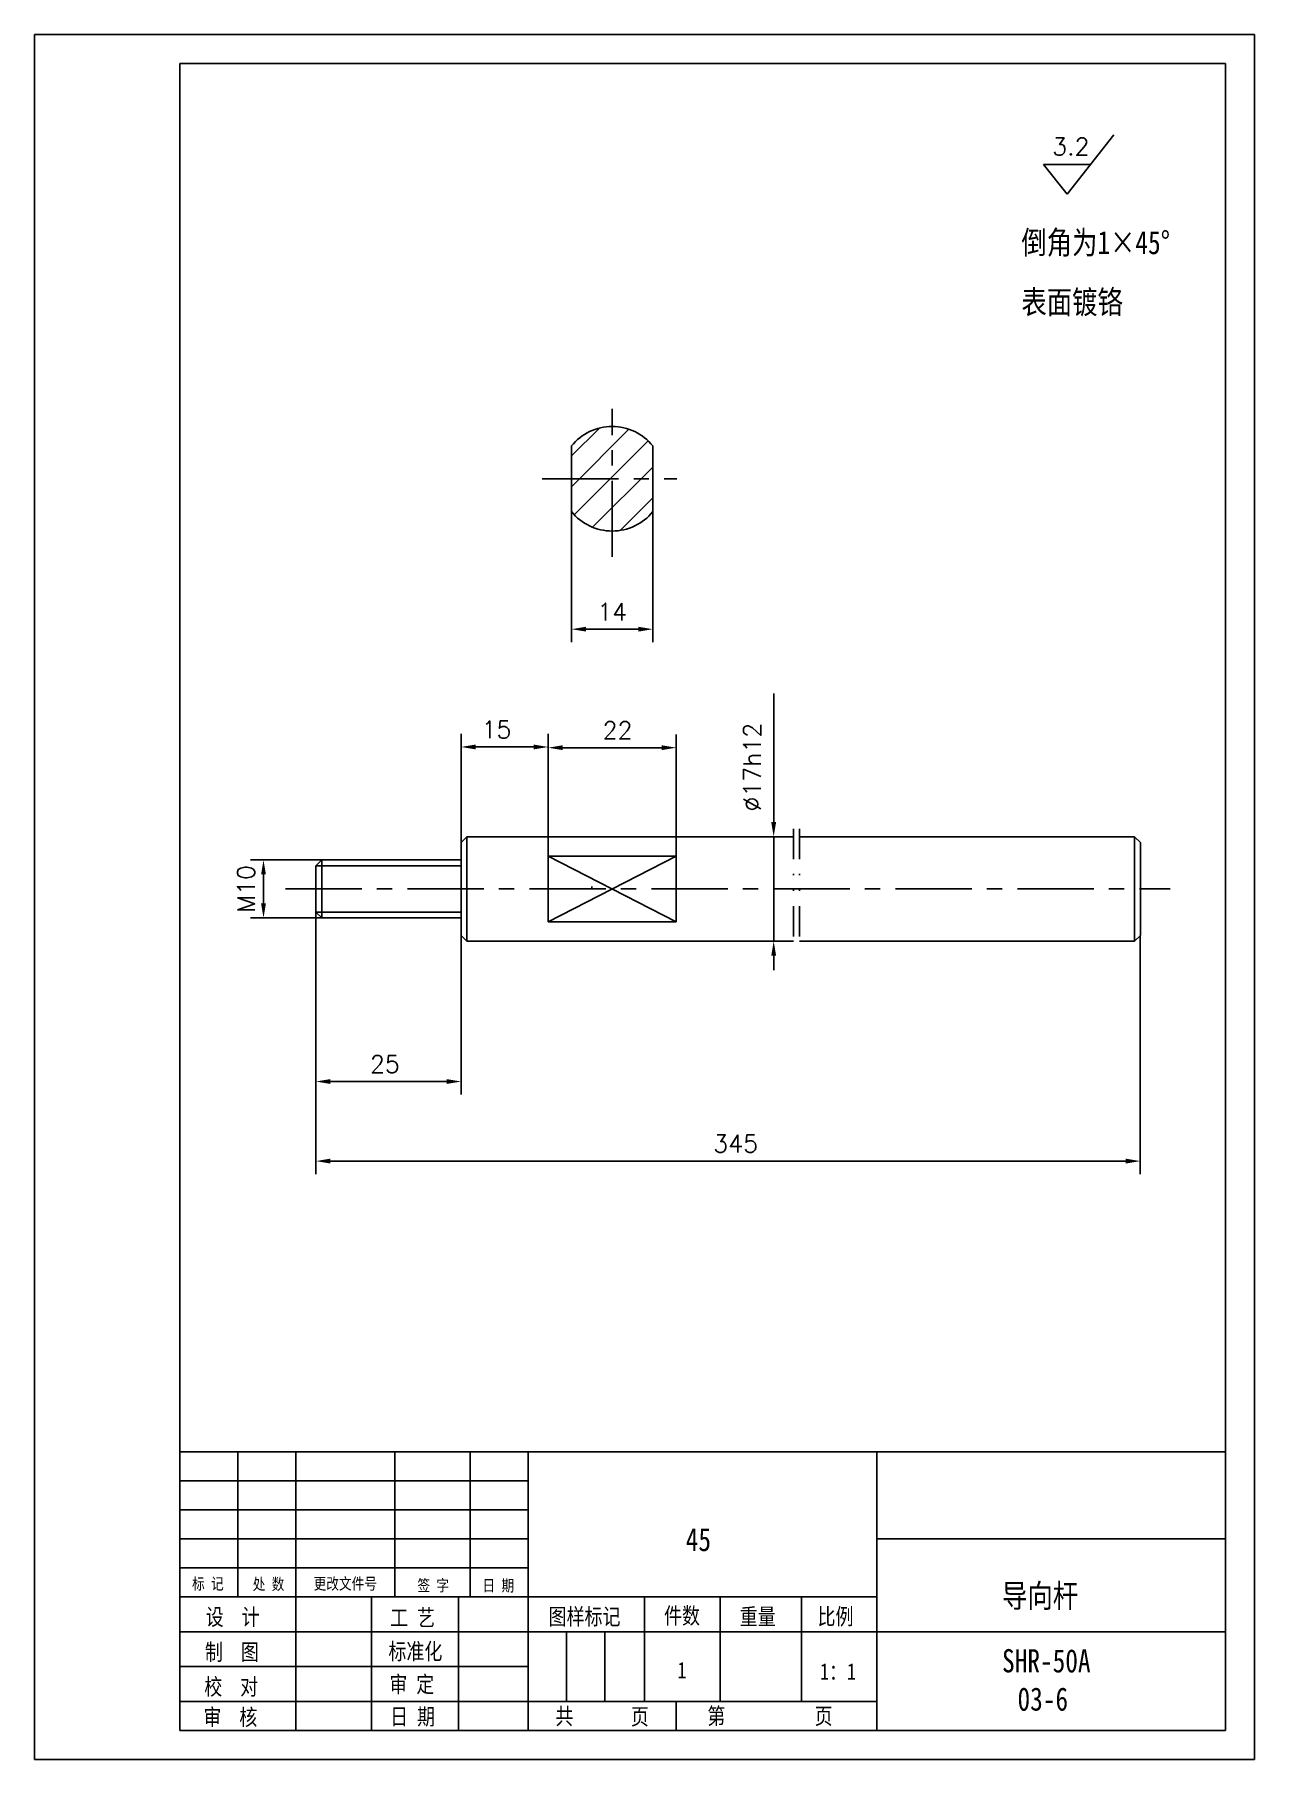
# Model space of a CAD drawing. Extents: x 346 to 556, y 136 to 433.
import ezdxf

# ---------------------------------------------------------------- set-up
doc = ezdxf.new("R2010")
doc.units = 0
doc.header["$LTSCALE"] = 10.5
doc.header["$MEASUREMENT"] = 0
doc.linetypes.add('CENTER', pattern=[2, 1.25, -0.25, 0.25, -0.25])
doc.linetypes.add('DIVIDE', pattern=[1.25, 0.5, -0.25, 0, -0.25, 0, -0.25])
doc.layers.get('0').update_dxf_attribs({"color": 2, "linetype": 'CONTINUOUS'})
doc.layers.get('DEFPOINTS').update_dxf_attribs({"linetype": 'CONTINUOUS'})
doc.layers.add('PART', color=3, linetype='CONTINUOUS')
doc.layers.add('SMPEN_THICK', color=7, linetype='CONTINUOUS')
doc.styles.add('HZDX', font='', dxfattribs={"width": 0.8, "height": 7.5})
doc.styles.get("Standard").update_dxf_attribs({"font": 'txt.shx', "height": 3, "bigfont": 'hzfs.shx'})
doc.styles.get('HZDX').set_extended_font_data('SimSun')
doc.dimstyles.get("Standard").update_dxf_attribs({"dimtxt": 0.18, "dimasz": 0.18, "dimexe": 0.18, "dimexo": 0.0625, "dimgap": 0.09, "dimtad": 0, "dimtih": 1, "dimtoh": 1, "dimdec": 4, "dimzin": 0, "dimdsep": 46, "dimtxsty": 'Standard', "dimcen": 0.09, "dimadec": 0, "dimazin": 0, "dimtfac": 1, "dimtdec": 4, "dimtofl": 0, "dimtmove": 0, "dimatfit": 3, "dimfxl": 1, "dimtolj": 1, "dimtzin": 0, "dimarcsym": 0})

# ---------------------------------------------------------------- blocks, each defined once
blk = doc.blocks.new('*D6')
at = {"layer": 'DEFPOINTS', "color": 0, "transparency": 16777216}
for p in [(394.74, 280.54), (536.65, 277.54), (536.65, 238.68)]:
    blk.add_point(p, dxfattribs=at)
at = {"layer": 'SMPEN_THICK', "color": 2, "lineweight": -2, "transparency": 16777216}
for p, q in [((394.74, 280.54), (394.74, 236.43)), ((536.65, 277.54), (536.65, 236.43)), ((397.24, 238.68), (534.15, 238.68))]:
    blk.add_line(p, q, dxfattribs=at)
at = {"layer": 'SMPEN_THICK', "color": 2, "transparency": 16777216}
for points in [[(397.24, 239.1), (397.24, 238.26), (394.74, 238.68)], [(534.15, 239.1), (534.15, 238.26), (536.65, 238.68)]]:
    blk.add_solid(points, dxfattribs=at)
at = {"layer": 'SMPEN_THICK', "color": 2, "transparency": 16777216, "insert": (467, 241.68), "char_height": 3, "attachment_point": 5}
blk.add_mtext('\\A1;345', dxfattribs=at)
blk = doc.blocks.new('*D7')
at = {"layer": 'DEFPOINTS', "color": 0, "transparency": 16777216}
for p in [(394.74, 281.54), (419.74, 281.54), (419.74, 252.38)]:
    blk.add_point(p, dxfattribs=at)
at = {"layer": 'SMPEN_THICK', "color": 2, "lineweight": -2, "transparency": 16777216}
for p, q in [((394.74, 281.54), (394.74, 250.13)), ((419.74, 281.54), (419.74, 250.13)), ((397.24, 252.38), (417.24, 252.38))]:
    blk.add_line(p, q, dxfattribs=at)
at = {"layer": 'SMPEN_THICK', "color": 2, "transparency": 16777216}
for points in [[(397.24, 252.8), (397.24, 251.96), (394.74, 252.38)], [(417.24, 252.8), (417.24, 251.96), (419.74, 252.38)]]:
    blk.add_solid(points, dxfattribs=at)
at = {"layer": 'SMPEN_THICK', "color": 2, "transparency": 16777216, "insert": (406.62, 255.38), "char_height": 3, "attachment_point": 5}
blk.add_mtext('\\A1;25', dxfattribs=at)
blk = doc.blocks.new('*D8')
at = {"layer": 'DEFPOINTS', "color": 0, "transparency": 16777216}
for p in [(438.74, 350.5), (452.74, 350.5), (452.74, 330.26)]:
    blk.add_point(p, dxfattribs=at)
at = {"layer": 'SMPEN_THICK', "color": 2, "lineweight": -2, "transparency": 16777216}
for p, q in [((438.74, 350.5), (438.74, 328.01)), ((452.74, 350.5), (452.74, 328.01)), ((441.24, 330.26), (450.24, 330.26))]:
    blk.add_line(p, q, dxfattribs=at)
at = {"layer": 'SMPEN_THICK', "color": 2, "transparency": 16777216}
for points in [[(441.24, 330.68), (441.24, 329.85), (438.74, 330.26)], [(450.24, 330.68), (450.24, 329.85), (452.74, 330.26)]]:
    blk.add_solid(points, dxfattribs=at)
at = {"layer": 'SMPEN_THICK', "color": 2, "transparency": 16777216, "insert": (445.74, 333.26), "char_height": 3, "attachment_point": 5}
blk.add_mtext('\\A1;14', dxfattribs=at)
blk = doc.blocks.new('*D9')
at = {"layer": 'DEFPOINTS', "color": 0, "transparency": 16777216}
for p in [(434.74, 309.98), (419.74, 293.54), (434.74, 291.19)]:
    blk.add_point(p, dxfattribs=at)
at = {"layer": 'SMPEN_THICK', "color": 2, "lineweight": -2, "transparency": 16777216}
for p, q in [((419.74, 293.54), (419.74, 312.23)), ((434.74, 291.19), (434.74, 312.23)), ((422.24, 309.98), (432.24, 309.98))]:
    blk.add_line(p, q, dxfattribs=at)
at = {"layer": 'SMPEN_THICK', "color": 2, "transparency": 16777216}
for points in [[(422.24, 310.4), (422.24, 309.57), (419.74, 309.98)], [(432.24, 310.4), (432.24, 309.57), (434.74, 309.98)]]:
    blk.add_solid(points, dxfattribs=at)
at = {"layer": 'SMPEN_THICK', "color": 2, "transparency": 16777216, "insert": (425.82, 312.98), "char_height": 3, "attachment_point": 5}
blk.add_mtext('\\A1;15', dxfattribs=at)
blk = doc.blocks.new('*D10')
at = {"layer": 'DEFPOINTS', "color": 0, "transparency": 16777216}
for p in [(456.74, 309.86), (434.74, 291.19), (456.74, 291.19)]:
    blk.add_point(p, dxfattribs=at)
at = {"layer": 'SMPEN_THICK', "color": 2, "lineweight": -2, "transparency": 16777216}
for p, q in [((434.74, 291.19), (434.74, 312.11)), ((456.74, 291.19), (456.74, 312.11)), ((437.24, 309.86), (454.24, 309.86))]:
    blk.add_line(p, q, dxfattribs=at)
at = {"layer": 'SMPEN_THICK', "color": 2, "transparency": 16777216}
for points in [[(437.24, 310.28), (437.24, 309.44), (434.74, 309.86)], [(454.24, 310.28), (454.24, 309.44), (456.74, 309.86)]]:
    blk.add_solid(points, dxfattribs=at)
at = {"layer": 'SMPEN_THICK', "color": 2, "transparency": 16777216, "insert": (446.66, 312.86), "char_height": 3, "attachment_point": 5}
blk.add_mtext('\\A1;22', dxfattribs=at)
blk = doc.blocks.new('*D11')
at = {"layer": 'DEFPOINTS', "color": 0, "transparency": 16777216}
for p in [(395.74, 290.54), (385.72, 280.54), (395.74, 280.54)]:
    blk.add_point(p, dxfattribs=at)
at = {"layer": 'SMPEN_THICK', "color": 2, "lineweight": -2, "transparency": 16777216}
for p, q in [((395.74, 290.54), (383.47, 290.54)), ((385.72, 288.04), (385.72, 283.04)), ((395.74, 280.54), (383.47, 280.54))]:
    blk.add_line(p, q, dxfattribs=at)
at = {"layer": 'SMPEN_THICK', "color": 2, "transparency": 16777216}
for points in [[(385.3, 288.04), (386.13, 288.04), (385.72, 290.54)], [(385.3, 283.04), (386.13, 283.04), (385.72, 280.54)]]:
    blk.add_solid(points, dxfattribs=at)
at = {"layer": 'SMPEN_THICK', "color": 2, "transparency": 16777216, "insert": (382.72, 285.54), "char_height": 3, "attachment_point": 5, "rotation": 90}
blk.add_mtext('\\A1;M10', dxfattribs=at)

msp = doc.modelspace()

# ---------------------------------------------------------------- hatches: boundary and pattern name
at = {"layer": 'SMPEN_THICK'}
h = msp.add_hatch(dxfattribs=at)
h.set_pattern_fill('ANSI31', color=256, scale=30, style=0)
h.set_pattern_definition([(45, (9.5, 15.7002), (-2.65165, 2.65165), [])])
h.paths.add_polyline_path([(452.73766, 361.81196, 0.22654092), (445.73766, 365.1551), (445.73766, 356.1551), (452.73766, 356.1551)])
h.paths.add_polyline_path([(438.73766, 356.1551), (445.73766, 356.1551), (445.73766, 365.1551, 0.22654092), (438.73766, 361.81196)])
h.paths.add_polyline_path([(438.73766, 350.49825, 0.22654092), (445.73766, 347.1551), (445.73766, 356.1551), (438.73766, 356.1551)])
h.paths.add_polyline_path([(445.73766, 347.1551, 0.22654092), (452.73766, 350.49825), (452.73766, 356.1551), (445.73766, 356.1551)])

# ---------------------------------------------------------------- linework, layer by layer
for p, q in [((532.08535, 415.3971), (524.03002, 405.16932)), ((519.97868, 410.25904), (524.03002, 405.16932)), ((528.03864, 410.25904), (519.97868, 410.25904))]:
    msp.add_line(p, q)
at = {"color": 2, "linetype": 'ByBlock'}
for p, q in [((473.53935, 297.03793), (473.53935, 319.2046)), ((476.95639, 294.53793), (471.28935, 294.53793)), ((473.53935, 276.53793), (473.53935, 294.53793)), ((476.95639, 276.53793), (471.28935, 276.53793)), ((473.53935, 274.03793), (473.53935, 271.53793))]:
    msp.add_line(p, q, dxfattribs=at)
for points in [[(473.12268, 297.03793), (473.95602, 297.03793), (473.53935, 294.53793)], [(473.12268, 274.03793), (473.95602, 274.03793), (473.53935, 276.53793)]]:
    msp.add_solid(points, dxfattribs=at)
at = {"layer": 'DEFPOINTS', "color": 0, "linetype": 'ByBlock'}
for p in [(473.53935, 294.53793), (476.95639, 294.53793), (476.95639, 276.53793)]:
    msp.add_point(p, dxfattribs=at)
at = {"layer": 'PART', "color": 6, "linetype": 'Continuous'}
for p, q in [((346.30103, 432.65178), (556.30103, 432.65178)), ((556.30103, 432.65178), (556.30103, 135.65178)), ((556.30103, 135.65178), (346.30103, 135.65178))]:
    msp.add_line(p, q, dxfattribs=at)
at = {"layer": 'PART', "color": 5, "linetype": 'Continuous'}
for p, q in [((371.30103, 427.65178), (551.30103, 427.65178)), ((551.30103, 427.65178), (551.30103, 140.65178)), ((371.30103, 188.65178), (371.30103, 140.65178)), ((551.30103, 140.65178), (371.30103, 140.65178))]:
    msp.add_line(p, q, dxfattribs=at)
at = {"layer": 'PART', "linetype": 'Continuous'}
for p, q in [((551.30103, 188.65178), (371.30103, 188.65178)), ((381.30103, 188.65178), (381.30103, 163.65178)), ((391.30103, 188.65178), (391.30103, 140.65178)), ((408.30103, 188.65178), (408.30103, 163.65178)), ((421.30103, 188.65178), (421.30103, 163.65178)), ((431.30103, 188.65178), (431.30103, 140.65178)), ((491.30103, 188.65178), (491.30103, 140.65178)), ((551.30103, 173.65178), (491.30103, 173.65178)), ((404.30103, 163.65178), (404.30103, 140.65178)), ((419.30103, 163.65178), (419.30103, 140.65178)), ((451.30103, 163.65178), (451.30103, 145.65178)), ((464.30103, 163.65178), (464.30103, 145.65178)), ((478.30103, 163.65178), (478.30103, 145.65178)), ((437.90103, 157.65178), (437.90103, 145.65178)), ((444.50103, 157.65178), (444.50103, 145.65178)), ((551.30103, 157.65178), (491.30103, 157.65178)), ((456.7788, 145.65178), (456.7788, 140.65178))]:
    msp.add_line(p, q, dxfattribs=at)
at = {"layer": 'SMPEN_THICK', "color": 6}
msp.add_line((346.30103, 135.65178), (346.30103, 432.65178), dxfattribs=at)
at = {"layer": 'SMPEN_THICK', "color": 5}
msp.add_line((371.30103, 188.65178), (371.30103, 427.65178), dxfattribs=at)
at = {"layer": 'SMPEN_THICK', "linetype": 'CENTER'}
for p, q in [((445.73766, 342.69339), (445.73766, 368.20622)), ((433.69328, 356.1551), (456.86308, 356.1551)), ((389.49471, 285.53793), (541.80653, 285.53793))]:
    msp.add_line(p, q, dxfattribs=at)
at = {"layer": 'SMPEN_THICK', "color": 4}
for p, q in [((438.73766, 350.49825), (438.73766, 361.81196)), ((452.73766, 350.49825), (452.73766, 361.81196)), ((419.73766, 293.53793), (420.73766, 294.53793)), ((420.73766, 294.53793), (476.95639, 294.53793)), ((420.73766, 276.53793), (420.73766, 294.53793)), ((477.95639, 294.53793), (535.65156, 294.53793)), ((535.65156, 276.53793), (535.65156, 294.53793)), ((535.65156, 294.53793), (536.65156, 293.53793)), ((419.73766, 277.53793), (419.73766, 293.53793)), ((434.73766, 279.88108), (434.73766, 291.19479)), ((434.73766, 291.19479), (456.73766, 291.19479)), ((434.73766, 291.19479), (456.73766, 279.88108)), ((456.73766, 291.19479), (434.73766, 279.88108)), ((456.73766, 279.88108), (456.73766, 291.19479)), ((536.65156, 277.53793), (536.65156, 293.53793)), ((394.73766, 289.53793), (395.73766, 290.53793)), ((394.73766, 281.53793), (394.73766, 289.53793)), ((395.73766, 290.53793), (419.73766, 290.53793)), ((395.73766, 280.53793), (395.73766, 290.53793)), ((394.73766, 281.53793), (395.73766, 280.53793)), ((395.73766, 280.53793), (419.73766, 280.53793)), ((434.73766, 279.88108), (456.73766, 279.88108)), ((419.73766, 277.53793), (420.73766, 276.53793)), ((420.73766, 276.53793), (476.95639, 276.53793)), ((477.95639, 276.53793), (535.65156, 276.53793)), ((536.65156, 277.53793), (535.65156, 276.53793))]:
    msp.add_line(p, q, dxfattribs=at)
at = {"layer": 'SMPEN_THICK', "linetype": 'DIVIDE'}
for p, q in [((476.95639, 295.90601), (476.95639, 275.16056)), ((477.95639, 295.90601), (477.95639, 275.16056))]:
    msp.add_line(p, q, dxfattribs=at)
at = {"layer": 'SMPEN_THICK', "color": 2}
for p, q in [((394.73766, 289.53793), (419.73766, 289.53793)), ((394.73766, 281.53793), (419.73766, 281.53793))]:
    msp.add_line(p, q, dxfattribs=at)
at = {"layer": 'SMPEN_THICK'}
for p, q in [((442.23766, 285.53793), (442.23766, 285.95626)), ((431.30103, 183.65178), (371.30103, 183.65178)), ((431.30103, 178.65178), (371.30103, 178.65178)), ((431.30103, 173.65178), (371.30103, 173.65178)), ((431.30103, 168.65178), (371.30103, 168.65178)), ((491.30103, 163.65178), (371.30103, 163.65178)), ((491.30103, 157.65178), (371.30103, 157.65178)), ((431.30103, 151.65178), (371.30103, 151.65178)), ((491.30103, 145.65178), (371.30103, 145.65178))]:
    msp.add_line(p, q, dxfattribs=at)
at = {"layer": 'SMPEN_THICK', "color": 4}
for start, end in [(38.9424413, 141.0575587), (218.9424413, 321.0575587)]:
    msp.add_arc((445.73766, 356.1551), 9, start, end, dxfattribs=at)

# ---------------------------------------------------------------- texts
msp.add_text('3.2', height=3).set_placement((521.47548, 411.85798))
at = {"layer": 'SMPEN_THICK', "style": 'HZDX', "width": 0.8}
for s, height, p in [('倒角为1×45%%D', 4, (516.17503, 394.83697)), ('表面镀铬', 4, (516.17503, 384.57567)), ('45', 4, (458.40171, 171.52958)), ('标 记', 2, (373.41785, 164.92232)), ('处 数', 2, (383.86005, 164.85827)), ('更改文件号', 2, (394.34956, 164.92321)), ('签 字', 2, (412.21354, 164.61907)), ('日 期', 2, (423.40237, 164.59729)), ('导向杆', 4, (512.849, 161.84234)), ('设  计', 2.835, (375.77433, 158.77083)), ('工 艺', 2.835, (407.51607, 158.64147)), ('图样标记', 2.835, (434.79808, 158.83978)), ('件数', 2.835, (454.66907, 158.9884)), ('重量', 2.835, (467.70016, 158.84021)), ('比例', 2.835, (481.08575, 158.8587)), ('制  图', 2.835, (375.62607, 152.73889)), ('标准化', 2.835, (407.21955, 152.85028)), ('SHR-50A', 4, (512.849, 150.64742)), ('1', 2.835, (456.98895, 149.60525)), ('1：1', 2.835, (481.51117, 149.37034)), ('校  对', 2.835, (375.5242, 146.76006)), ('审 定', 2.835, (407.3863, 147.1886)), ('03-6', 4, (515.50899, 144.06217)), ('审  核', 2.835, (375.37594, 141.5272)), ('日 期', 2.835, (407.52232, 141.63192)), ('共', 2.835, (435.95104, 141.68389)), ('页', 2.835, (448.95902, 141.61904)), ('第', 2.835, (462.11868, 141.72086)), ('页', 2.835, (480.58402, 141.72086))]:
    msp.add_text(s, height=height, dxfattribs=at).set_placement(p)
at = {"layer": 'SMPEN_THICK', "color": 2}
msp.add_text('∅17h12', height=3, rotation=90, dxfattribs=at).set_placement((471.3178, 298.85356))

# ---------------------------------------------------------------- dimensions: what is measured, and where the dimension line sits
at = {"layer": 'SMPEN_THICK'}
for base, p1, p2, picture, middle in [((452.73766, 330.26406), (438.73766, 350.49825), (452.73766, 350.49825), '*D8', (445.73571, 330.26406)), ((434.73766, 309.98463), (419.73766, 293.53793), (434.73766, 291.19479), '*D9', (425.81704, 309.98463)), ((456.73766, 309.85949), (434.73766, 291.19479), (456.73766, 291.19479), '*D10', (446.66021, 309.85949)), ((419.73766, 252.38025), (394.73766, 281.53793), (419.73766, 281.53793), '*D7', (406.61864, 252.38025))]:
    dim = msp.add_linear_dim(base=base, p1=p1, p2=p2, dimstyle='Standard', override={"dimtxt": 5, "dimasz": 2.5, "dimexe": 2.25, "dimexo": 0, "dimgap": 1.5, "dimtad": 1, "dimtih": 0, "dimtoh": 0, "dimzin": 8, "dimclrd": 2, "dimclre": 2, "dimclrt": 2, "dimtm": 0.115, "dimtfac": 0.66667, "dimtofl": 1, "dimatfit": 1, "dimtvp": 5, "dimtzin": 8}, dxfattribs=at)
    dim.commit()
    dim.dimension.update_dxf_attribs({"geometry": picture, "text_midpoint": middle, "dimtype": 160})
dim = msp.add_linear_dim(base=(385.71595, 280.53793), p1=(395.73766, 290.53793), p2=(395.73766, 280.53793), angle=90, text='M<>', dimstyle='Standard', override={"dimtxt": 5, "dimasz": 2.5, "dimexe": 2.25, "dimexo": 0, "dimgap": 1.5, "dimtad": 1, "dimtih": 0, "dimtoh": 0, "dimzin": 8, "dimclrd": 2, "dimclre": 2, "dimclrt": 2, "dimtm": 0.115, "dimtfac": 0.66667, "dimtofl": 1, "dimatfit": 1, "dimtvp": 5, "dimtzin": 8}, dxfattribs=at)
dim.commit()
dim.dimension.update_dxf_attribs({"geometry": '*D11', "text_midpoint": (385.71595, 285.53793), "dimtype": 160})
dim = msp.add_linear_dim(base=(536.65156, 238.67954), p1=(394.73766, 280.53793), p2=(536.65156, 277.53793), text='345', dimstyle='Standard', override={"dimtxt": 5, "dimasz": 2.5, "dimexe": 2.25, "dimexo": 0, "dimgap": 1.5, "dimtad": 1, "dimtih": 0, "dimtoh": 0, "dimzin": 8, "dimclrd": 2, "dimclre": 2, "dimclrt": 2, "dimtm": 0.115, "dimtfac": 0.66667, "dimtofl": 1, "dimatfit": 1, "dimtvp": 5, "dimtzin": 8}, dxfattribs=at)
dim.commit()
dim.dimension.update_dxf_attribs({"geometry": '*D6', "text_midpoint": (466.99963, 238.67954), "dimtype": 160})

doc.saveas('drawing.dxf')
